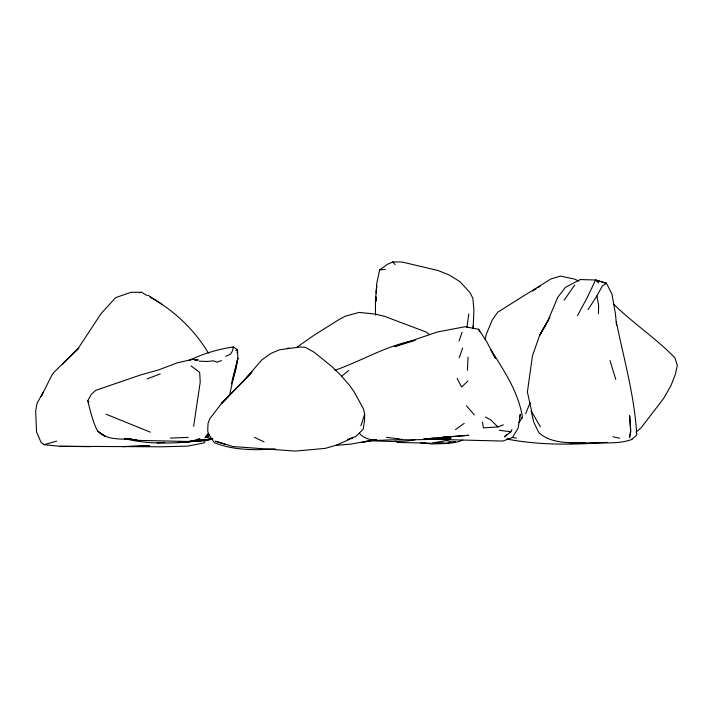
<?xml version="1.0" encoding="UTF-8"?>
<svg xmlns="http://www.w3.org/2000/svg" width="713" height="713" viewBox="0 0 713 713"><rect width="100%" height="100%" fill="white"/><g stroke="black" fill="none" stroke-linecap="round" stroke-linejoin="round"><path stroke-width="1.07" d="M275.084 448.807C255.468 450.447 232.928 450.295 214.346 442.684L208.766 434.458L207.715 431.017L208.018 423.513L209.675 418.923L221.297 403.692L243.899 380.644L261.921 359.833L271.154 353.318L279.532 349.762L300.423 346.964L305.405 347.329L314.112 352.195L331.946 366.651L340.003 374.432L349.317 385.073L353.791 391.259L363.639 409.191L364.637 414.289L364.566 420.135L363.158 429.288L355.742 436.508L347.632 439.404M598.421 313.667L598.626 305.654L596.933 295.895L602.369 285.895L606.513 283.302L611.968 294.104L615.417 313.693L616.54 325.271M473.138 328.301L473.913 309.923L472.853 298.221L469.992 292.606L459.921 281.68L449.44 275.093L437.942 270.494L402.123 262.027L392.872 261.912L387.364 264.363L379.664 269.835L376.687 283.703L376.286 292.571M376.081 297L375.885 301.43L376.099 297.205M467.434 370.234L468.031 357.186M376.312 292.972L376.687 285.574L375.43 300.797L375.519 315.075M237.108 352.775L237.491 349.753L233.276 346.955C217.893 349.254 202.849 353.71 188.865 360.573M466.881 327.57L468.806 313.863M193.642 426.347L200.237 382.025L199.658 372.373L190.968 365.867M233.276 346.955L232.705 350.413L230.656 354.129L225.771 356.331M630.461 432.23L629.517 437.648L630.791 431.606L629.632 415.67L630.577 430.037M485.152 339.834L486.204 334.406L492.246 320.084L497.727 312.196L522.825 296.412L551.104 278.881L560.418 276.091L574.277 279.015L579.001 281.154M229.506 395.305L237.884 358.274L237.491 349.753L235.869 350.413M531.149 410.911L533.787 422.221L538.859 432.773C551.381 443.834 569.803 442.773 585.516 443.005C600.872 441.953 616.897 444.859 631.691 439.529L631.825 438.994M232.144 380.573L237.884 358.274L235.682 370.502L231.386 383.799M519.536 417.176L520.401 414.182L518.057 428.361L512.326 437.613L502.843 441.053L424.253 439.101M360.885 425.804L364.637 414.289M459.243 357.819L462.657 348.024M459.065 340.957L462.095 332.24M525.677 413.674L530.178 402.524M208.107 433.397L206.868 436.401L204.987 437.8L207.483 434.27M506.622 434.672L504.349 436.873L510.873 431.82L511.934 429.547M540.418 426.873L531.8 411.971L527.388 391.998L532.451 355.867L539.545 335.565L548.101 320.119L557.833 297.187L565.436 287.392L580.088 279.558L595.596 280.004L606.513 283.302L595.596 280.004L587.646 296.733L577.405 315.779M134.267 439.582L136.406 439.769C123.652 438.21 107.378 441.427 97.583 430.982C92.61 421.579 90.399 411.053 87.761 400.831L91.309 394.351L95.792 390.305L140.497 374.985L159.035 369.753L176.833 362.97L191.913 359.459L198.241 359.905L195.014 360.315M547.887 321.242L539.545 335.565L549.99 317.062M588.038 309.647L596.933 295.895M518.966 422.568L522.469 417.399C518.547 392.239 504.269 371.054 491.007 349.958L495.348 358.318L486.685 341.607L478.601 329.272L465.126 326.714L437.194 332.044L394.351 346.67L413.166 340.974M564.126 300.209L574.696 285.022M211.823 438.682L207.144 437.524L209.426 434.484M207.144 437.524L209.141 434.948M243.899 380.644L251.912 372.115L221.297 403.692L227.893 396.963M62.379 364.263L78.849 348.354M467.897 381.036L461.614 387.016L457.149 378.38M631.691 439.529L636.718 435.028C634.748 396.633 623.857 359.102 616.255 321.518M521.096 418.584L522.469 417.399M341.58 376.214L348.71 370.528M455.509 429.6L464.163 423.388M296.742 347.338L313.961 335.288L339.433 319.299L345.368 316.144L359.227 312.419L374.788 314.032L384.378 316.278L426.41 332.124L429.529 334.655M532.477 291.154L536.078 288.783M537.878 287.606L540.588 285.824M636.023 432.123L641.094 427.827L663.482 398.638L670.924 385.724L675.371 374.236L677.35 365.466L674.908 357.855C656.067 338.283 632.992 323.292 613.652 304.148M462.684 440.037C454.359 444.146 444.359 442.951 435.278 443.254M503.333 424.832L497.915 426.927L483.361 427.88L482.469 422.105M189.658 360.217L191.601 359.316M353.559 437.532L336.188 445.224L325.28 448.37L295.512 451.088L232.955 446.543L215.371 441.204L224.96 444.181M203.775 441.57L208.454 439.609M147.083 378.897L160.229 373.924M221.485 360.555L217.144 362.177L213.552 360.831L207.643 361.446L199.132 361.206M334.762 370.332C361.839 360.965 386.571 345.359 415.269 340.279M147.234 295.592L141.495 292.259L131.023 292.303L115.702 297.606L100.907 313.818L78.439 348.06L53.974 372.32L52.004 374.967L41.158 396.481L43.555 391.713L37.129 403.068L35.65 410.902L36.55 431.935L41.158 442.568L44.108 444.689L56.701 441.124M139.392 292.776L141.495 292.259M375.813 439.591L350.627 444.137L336.188 445.331M375.706 439.502L361.981 442.479L376.134 439.627M415.207 439.787C400.136 442.648 384.61 440.982 369.37 440.821M204.747 442.746L187.733 446.106L161.593 446.793L59.865 446.285L44.108 444.689M448.682 442.746L455.616 441.588L446.106 443.477L431.926 443.985L420.608 442.693L424.85 442.826M432.203 442.916L446.784 440.554L450.955 441.828M198.936 441.097L211.806 439.342C183.33 442.898 153.946 445.732 125.755 438.887M196.948 439.333L200.068 438.985L189.061 441.516L139.65 440.411L124.677 438.762L132.137 439.404M287.214 348.336L289.496 348.104M430.652 438.352L468.699 435.278L442.336 437.336M425.839 438.896L423.638 439.083L450.99 438.736L426.472 439.074M430.233 438.513L434.627 438.13M436.819 437.934L451.106 436.686C427.907 441.356 404.592 438.878 381.232 440.277C373.425 440.5 364.762 439.663 359.379 433.29M379.664 269.835L385.385 269.425M443.727 443.103L435.447 443.147M607.146 442.408C573.912 444.841 539.839 445.429 507.086 439.074M157.154 442.826L164.774 442.408M170.354 438.103L188.179 437.381M397.667 439.36L402.105 439.315M430.902 443.21L397.23 442.425L395.465 441.124M59.865 446.285L90.649 446.659M131.843 439.288L126.611 438.816M386.401 437.363L399.111 438.851M512.264 437.479L516.319 438.023M499.278 430.251L510.873 431.82M507.095 438.869L509.26 439.235M612.966 436.837L619.695 438.156M106.175 414.244L150.381 432.176M254.425 437.363L264.086 441.882M485.357 417.06L490.731 419.886L497.915 426.927M150.104 297.259C173.99 310.137 194.497 329.825 208.41 353.104M148.251 295.334L161.584 303.943M100.203 432.978L105.471 436.454L97.583 430.982M87.761 400.831L88.947 401.954M595.596 280.004L598.501 282.901M466.445 405.777L474.341 414.921M392.872 261.912L395.109 264.675M478.601 329.272L479.769 331.795M610.016 360.528L615.774 379.432M473.067 325.975L473.093 328.176M212.759 438.914L177.68 442.559L202.715 440.572L185.621 441.917L212.759 438.914M149.632 445.866L122.796 446.579L149.632 445.866M585.516 443.005L569.126 442.55L585.516 443.005"/></g></svg>
